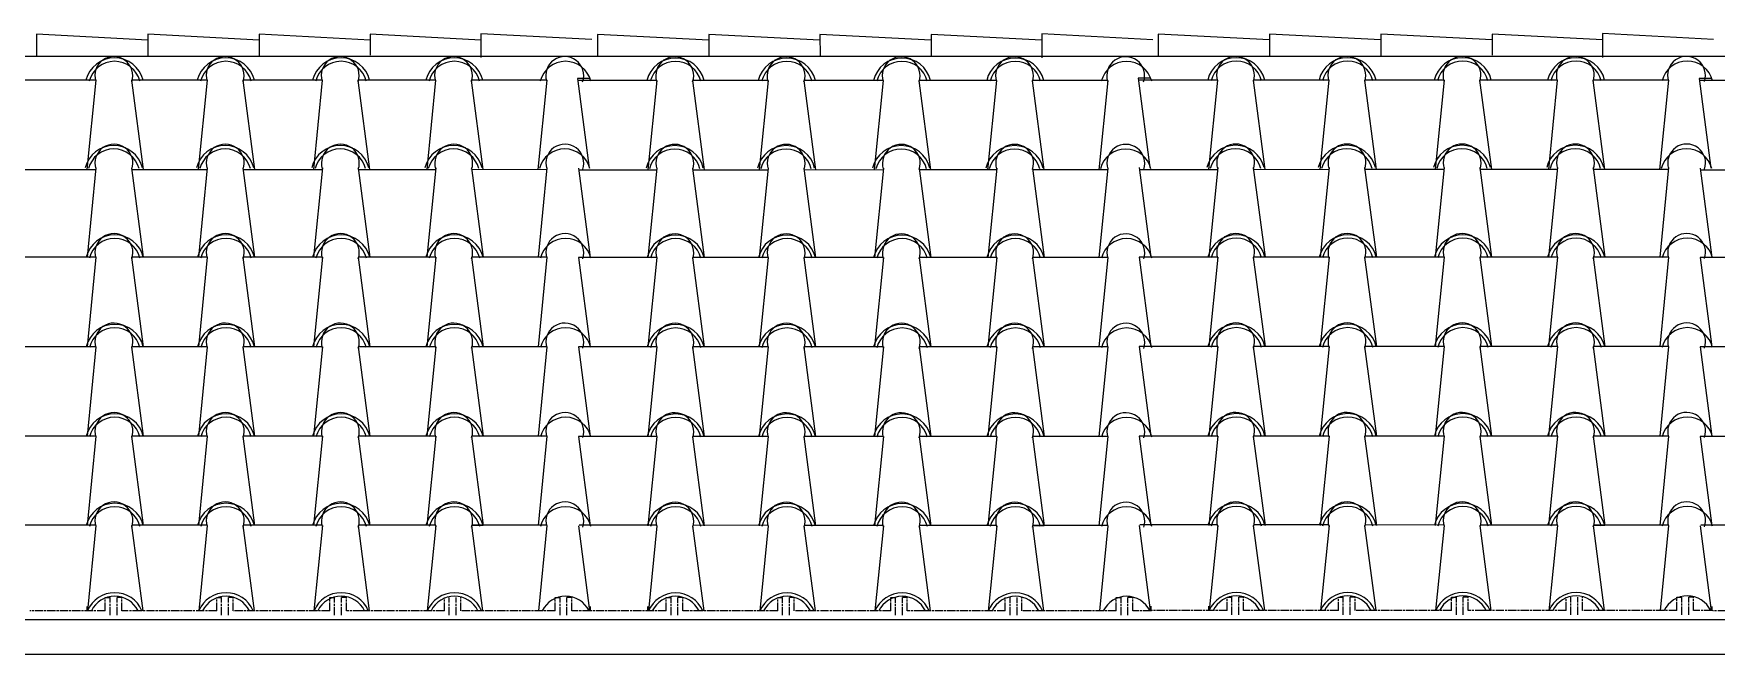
# Model space of a CAD drawing. Header units: millimetres. Extents: x -2768 to 386734, y -140 to 258833.
# Drawn here: x 100874 to 105752, y 153917 to 155718 of the extents above; entities that cross this region are included whole.
import ezdxf

# ---------------------------------------------------------------- set-up
doc = ezdxf.new("R2010")
doc.units = ezdxf.units.MM
doc.linetypes.add('ACAD_ISO08W100', pattern=[36, 24, -3, 6, -3])
for name, color, linetype, lineweight in [('PROIEZIONI', 145, 'Continuous', 5), ('TETTO', 6, 'Continuous', 20), ('TRATTEGGIO_tetto', 1, 'Continuous', 0), ('VARIE', 4, 'Continuous', 13)]:
    doc.layers.add(name, color=color, linetype=linetype, lineweight=lineweight)

msp = doc.modelspace()

# ---------------------------------------------------------------- linework, layer by layer
at = {"layer": 'PROIEZIONI'}
msp.add_line((108555.3, 155652.1), (95655, 155652.1), dxfattribs=at)
at = {"layer": 'TETTO'}
msp.add_line((108555.3, 153916.9), (93501.7, 153916.9), dxfattribs=at)
at = {"layer": 'TRATTEGGIO_tetto'}
for p, q in [((101205.1, 155699.4), (100882.5, 155716.3)), ((100882.5, 155716.3), (100882.5, 155651.3)), ((101527.6, 155699.4), (101205.1, 155716.3)), ((101205.1, 155716.3), (101205.1, 155652.2)), ((101850.2, 155699.3), (101527.6, 155716.2)), ((101527.6, 155716.2), (101527.7, 155652.1)), ((102170.4, 155699.4), (101850.2, 155716.1)), ((101850.2, 155716.1), (101850.2, 155655.1)), ((102170.4, 155717.6), (102170.4, 155648.7)), ((102492, 155700.8), (102170.4, 155717.6)), ((102831, 155698.9), (102508.4, 155715.8)), ((102508.4, 155715.8), (102508.5, 155650.8)), ((103153.5, 155698.8), (102831, 155715.7)), ((102831, 155715.7), (102831, 155651.7)), ((103476.1, 155698.7), (103153.5, 155715.6)), ((103153.5, 155715.6), (103153.6, 155651.6)), ((103796.3, 155698.8), (103476.1, 155715.6)), ((103476.1, 155715.6), (103476.1, 155654.5)), ((103796.3, 155717), (103796.3, 155648.1)), ((104117.9, 155700.2), (103796.3, 155717)), ((104456.3, 155699.9), (104133.8, 155716.8)), ((104133.8, 155716.8), (104133.8, 155651.8)), ((104778.9, 155699.8), (104456.3, 155716.7)), ((104456.3, 155716.7), (104456.4, 155652.6)), ((105101.5, 155699.7), (104778.9, 155716.6)), ((104778.9, 155716.6), (104778.9, 155652.6)), ((105421.7, 155699.8), (105101.4, 155716.5)), ((105101.4, 155716.5), (105101.5, 155655.5)), ((105421.6, 155718), (105421.7, 155649.1)), ((105743.2, 155701.2), (105421.6, 155718)), ((101053.4, 155582.8), (100828.7, 155582.8)), ((101054.5, 155582.8), (101028.7, 155323.3)), ((101191.7, 155582.8), (101157.8, 155582.8)), ((101157.8, 155582.8), (101191.7, 155323.3)), ((101376.1, 155582.8), (101159.7, 155582.8)), ((101377.2, 155582.8), (101351.3, 155323.3)), ((101514.4, 155582.8), (101480.5, 155582.8)), ((101480.5, 155582.8), (101514.4, 155323.3)), ((101709.9, 155582.8), (101482.4, 155582.8)), ((101710.9, 155582.8), (101685.1, 155323.3)), ((101848.1, 155582.8), (101814.3, 155582.8)), ((101814.3, 155582.8), (101848.1, 155323.3)), ((102038.2, 155582.8), (101816.1, 155582.8)), ((102039.3, 155582.8), (102013.5, 155323.3)), ((102176.5, 155582.8), (102142.7, 155582.8)), ((102142.7, 155582.8), (102176.5, 155323.3)), ((102360.6, 155582.8), (102144.5, 155582.8)), ((102361.6, 155582.8), (102335.8, 155323.3)), ((102484.3, 155587.6), (102450.4, 155587.6)), ((102450.4, 155587.6), (102484.3, 155328.1)), ((102679.4, 155582.3), (102454.6, 155582.3)), ((102680.4, 155582.3), (102654.6, 155322.8)), ((102817.6, 155582.3), (102783.8, 155582.3)), ((102783.8, 155582.3), (102817.6, 155322.8)), ((103002, 155582.3), (102785.6, 155582.3)), ((103003.1, 155582.3), (102977.3, 155322.8)), ((103140.3, 155582.3), (103106.4, 155582.3)), ((103106.4, 155582.3), (103140.3, 155322.8)), ((103335.8, 155582.3), (103108.3, 155582.3)), ((103336.9, 155582.3), (103311, 155322.8)), ((103474, 155582.3), (103440.2, 155582.3)), ((103440.2, 155582.3), (103474, 155322.8)), ((103664.2, 155582.3), (103442.1, 155582.3)), ((103665.2, 155582.3), (103639.4, 155322.8)), ((103802.4, 155582.3), (103768.6, 155582.3)), ((103768.6, 155582.3), (103802.4, 155322.8)), ((103986.5, 155582.3), (103770.4, 155582.3)), ((103987.6, 155582.3), (103961.7, 155322.8)), ((104109.6, 155588.6), (104075.8, 155588.6)), ((104075.8, 155588.6), (104109.7, 155329.1)), ((104304.7, 155583.3), (104079.9, 155583.3)), ((104305.8, 155583.3), (104279.9, 155323.8)), ((104443, 155583.3), (104409.1, 155583.3)), ((104409.1, 155583.3), (104443, 155323.8)), ((104627.4, 155583.3), (104411, 155583.3)), ((104628.5, 155583.3), (104602.6, 155323.8)), ((104765.6, 155583.3), (104731.8, 155583.3)), ((104731.8, 155583.3), (104765.7, 155323.8)), ((104961.1, 155583.3), (104733.7, 155583.3)), ((104962.2, 155583.3), (104936.3, 155323.8)), ((105099.4, 155583.3), (105065.5, 155583.3)), ((105065.5, 155583.3), (105099.4, 155323.8)), ((105289.5, 155583.3), (105067.4, 155583.3)), ((105290.6, 155583.3), (105264.7, 155323.8)), ((105427.8, 155583.3), (105393.9, 155583.3)), ((105393.9, 155583.3), (105427.8, 155323.8)), ((105611.8, 155583.3), (105395.8, 155583.3)), ((105612.9, 155583.3), (105587.1, 155323.8)), ((105735.7, 155587.5), (105701.9, 155587.5)), ((105701.9, 155587.5), (105735.8, 155328)), ((105930.8, 155582.2), (105706, 155582.2)), ((101054.3, 155322.7), (100828, 155322.5)), ((101054.9, 155328.6), (101029.1, 155069.1)), ((101158.3, 155328.6), (101192.1, 155069.1)), ((101377, 155322.8), (101159, 155322.7)), ((101377.6, 155328.6), (101351.8, 155069.1)), ((101480.9, 155328.6), (101514.8, 155069.1)), ((101710.8, 155323), (101481.7, 155322.9)), ((101711.3, 155328.6), (101685.5, 155069.1)), ((101814.7, 155328.6), (101848.5, 155069.1)), ((102039.2, 155323.2), (101815.4, 155323.1)), ((102039.7, 155328.6), (102013.9, 155069.1)), ((102143.1, 155328.6), (102176.9, 155069.1)), ((102361.5, 155323.4), (102143.8, 155323.2)), ((102362.1, 155328.6), (102336.2, 155069.1)), ((102453.1, 155328.1), (102487, 155068.6)), ((102680.3, 155322.1), (102453.9, 155322)), ((102680.8, 155328.1), (102655, 155068.6)), ((102784.2, 155328.1), (102818, 155068.6)), ((103003, 155322.3), (102785, 155322.2)), ((103003.5, 155328.1), (102977.7, 155068.6)), ((103106.9, 155328.1), (103140.7, 155068.6)), ((103336.7, 155322.5), (103107.6, 155322.3)), ((103337.3, 155328.1), (103311.4, 155068.6)), ((103440.6, 155328.1), (103474.5, 155068.6)), ((103665.1, 155322.6), (103441.3, 155322.5)), ((103665.7, 155328.1), (103639.8, 155068.6)), ((103769, 155328.1), (103802.9, 155068.6)), ((103987.4, 155322.8), (103769.7, 155322.7)), ((103988, 155328.1), (103962.1, 155068.6)), ((104078.5, 155329.1), (104112.3, 155069.6)), ((104305.6, 155323.1), (104079.3, 155323)), ((104306.2, 155329.1), (104280.3, 155069.6)), ((104409.5, 155329.1), (104443.4, 155069.6)), ((104628.3, 155323.3), (104410.3, 155323.1)), ((104628.9, 155329.1), (104603, 155069.6)), ((104732.2, 155329.1), (104766.1, 155069.6)), ((104962.1, 155323.4), (104733, 155323.3)), ((104962.6, 155329.1), (104936.8, 155069.6)), ((105065.9, 155329.1), (105099.8, 155069.6)), ((105290.5, 155323.6), (105066.7, 155323.5)), ((105291, 155329.1), (105265.2, 155069.6)), ((105394.3, 155329.1), (105428.2, 155069.6)), ((105612.8, 155323.8), (105395, 155323.7)), ((105613.3, 155329.1), (105587.5, 155069.6)), ((105704.6, 155328), (105738.4, 155068.5)), ((105931.7, 155322), (105705.4, 155321.9)), ((101053.8, 155069.1), (100829.1, 155069.1)), ((101054.9, 155069.1), (101029.1, 154809.6)), ((101192.1, 155069.1), (101158.3, 155069.1)), ((101158.3, 155069.1), (101192.1, 154809.6)), ((101376.5, 155069.1), (101160.1, 155069.1)), ((101377.6, 155069.1), (101351.8, 154809.6)), ((101514.8, 155069.1), (101480.9, 155069.1)), ((101480.9, 155069.1), (101514.8, 154809.6)), ((101710.3, 155069.1), (101482.8, 155069.1)), ((101711.3, 155069.1), (101685.5, 154809.6)), ((101848.5, 155069.1), (101814.7, 155069.1)), ((101814.7, 155069.1), (101848.5, 154809.6)), ((102038.7, 155069.1), (101816.6, 155069.1)), ((102039.7, 155069.1), (102013.9, 154809.6)), ((102176.9, 155069.1), (102143.1, 155069.1)), ((102143.1, 155069.1), (102176.9, 154809.6)), ((102361, 155069.1), (102144.9, 155069.1)), ((102362.1, 155069.1), (102336.2, 154809.6)), ((102487, 155068.6), (102453.1, 155068.6)), ((102453.1, 155068.6), (102487, 154809)), ((102679.8, 155068.6), (102455, 155068.6)), ((102680.8, 155068.6), (102655, 154809)), ((102818, 155068.6), (102784.2, 155068.6)), ((102784.2, 155068.6), (102818, 154809)), ((103002.4, 155068.6), (102786.1, 155068.6)), ((103003.5, 155068.6), (102977.7, 154809)), ((103140.7, 155068.6), (103106.9, 155068.6)), ((103106.9, 155068.6), (103140.7, 154809)), ((103336.2, 155068.6), (103108.7, 155068.6)), ((103337.3, 155068.6), (103311.4, 154809)), ((103474.4, 155068.6), (103440.6, 155068.6)), ((103440.6, 155068.6), (103474.5, 154809)), ((103664.6, 155068.6), (103442.5, 155068.6)), ((103665.7, 155068.6), (103639.8, 154809)), ((103802.8, 155068.6), (103769, 155068.6)), ((103769, 155068.6), (103802.9, 154809)), ((103986.9, 155068.6), (103770.9, 155068.6)), ((103988, 155068.6), (103962.1, 154809)), ((104112.3, 155069.6), (104078.5, 155069.6)), ((104078.5, 155069.6), (104112.3, 154810)), ((104305.1, 155069.6), (104080.3, 155069.6)), ((104306.2, 155069.6), (104280.3, 154810)), ((104443.4, 155069.6), (104409.5, 155069.6)), ((104409.5, 155069.6), (104443.4, 154810)), ((104627.8, 155069.6), (104411.4, 155069.6)), ((104628.9, 155069.6), (104603, 154810)), ((104766.1, 155069.6), (104732.2, 155069.6)), ((104732.2, 155069.6), (104766.1, 154810)), ((104961.5, 155069.6), (104734.1, 155069.6)), ((104962.6, 155069.6), (104936.8, 154810)), ((105099.8, 155069.6), (105065.9, 155069.6)), ((105065.9, 155069.6), (105099.8, 154810)), ((105289.9, 155069.6), (105067.8, 155069.6)), ((105291, 155069.6), (105265.2, 154810)), ((105428.2, 155069.6), (105394.3, 155069.6)), ((105394.3, 155069.6), (105428.2, 154810)), ((105612.2, 155069.6), (105396.2, 155069.6)), ((105613.3, 155069.6), (105587.5, 154810)), ((105738.4, 155068.5), (105704.6, 155068.5)), ((105704.6, 155068.5), (105738.4, 154808.9)), ((105931.2, 155068.5), (105706.4, 155068.5)), ((101053.8, 154809.6), (100829.1, 154809.6)), ((101054.9, 154809.6), (101029.1, 154550.1)), ((101192.1, 154809.6), (101158.3, 154809.6)), ((101158.3, 154809.6), (101192.1, 154550.1)), ((101376.5, 154809.6), (101160.1, 154809.6)), ((101377.6, 154809.6), (101351.8, 154550.1)), ((101514.8, 154809.6), (101480.9, 154809.6)), ((101480.9, 154809.6), (101514.8, 154550.1)), ((101710.3, 154809.6), (101482.8, 154809.6)), ((101711.3, 154809.6), (101685.5, 154550.1)), ((101848.5, 154809.6), (101814.7, 154809.6)), ((101814.7, 154809.6), (101848.5, 154550.1)), ((102038.7, 154809.6), (101816.6, 154809.6)), ((102039.7, 154809.6), (102013.9, 154550.1)), ((102176.9, 154809.6), (102143.1, 154809.6)), ((102143.1, 154809.6), (102176.9, 154550.1)), ((102361, 154809.6), (102144.9, 154809.6)), ((102362.1, 154809.6), (102336.2, 154550.1)), ((102487, 154809), (102453.1, 154809)), ((102453.1, 154809), (102487, 154549.5)), ((102679.8, 154809), (102455, 154809)), ((102680.8, 154809), (102655, 154549.5)), ((102818, 154809), (102784.2, 154809)), ((102784.2, 154809), (102818, 154549.5)), ((103002.4, 154809), (102786.1, 154809)), ((103003.5, 154809), (102977.7, 154549.5)), ((103140.7, 154809), (103106.9, 154809)), ((103106.9, 154809), (103140.7, 154549.5)), ((103336.2, 154809), (103108.7, 154809)), ((103337.3, 154809), (103311.4, 154549.5)), ((103474.4, 154809), (103440.6, 154809)), ((103440.6, 154809), (103474.5, 154549.5)), ((103664.6, 154809), (103442.5, 154809)), ((103665.7, 154809), (103639.8, 154549.5)), ((103802.8, 154809), (103769, 154809)), ((103769, 154809), (103802.9, 154549.5)), ((103986.9, 154809), (103770.9, 154809)), ((103988, 154809), (103962.1, 154549.5)), ((104112.3, 154810), (104078.5, 154810)), ((104078.5, 154810), (104112.3, 154550.5)), ((104305.1, 154810), (104080.3, 154810)), ((104306.2, 154810), (104280.3, 154550.5)), ((104443.4, 154810), (104409.5, 154810)), ((104409.5, 154810), (104443.4, 154550.5)), ((104627.8, 154810), (104411.4, 154810)), ((104628.9, 154810), (104603, 154550.5)), ((104766.1, 154810), (104732.2, 154810)), ((104732.2, 154810), (104766.1, 154550.5)), ((104961.5, 154810), (104734.1, 154810)), ((104962.6, 154810), (104936.8, 154550.5)), ((105099.8, 154810), (105065.9, 154810)), ((105065.9, 154810), (105099.8, 154550.5)), ((105289.9, 154810), (105067.8, 154810)), ((105291, 154810), (105265.2, 154550.5)), ((105428.2, 154810), (105394.3, 154810)), ((105394.3, 154810), (105428.2, 154550.5)), ((105612.2, 154810), (105396.2, 154810)), ((105613.3, 154810), (105587.5, 154550.5)), ((105738.4, 154808.9), (105704.6, 154808.9)), ((105704.6, 154808.9), (105738.4, 154549.4)), ((105931.2, 154808.9), (105706.4, 154808.9)), ((101053.8, 154550.1), (100829.1, 154550.1)), ((101054.9, 154550.1), (101029.1, 154290.5)), ((101192.1, 154550.1), (101158.3, 154550.1)), ((101158.3, 154550.1), (101192.1, 154290.5)), ((101376.5, 154550.1), (101160.1, 154550.1)), ((101377.6, 154550.1), (101351.8, 154290.5)), ((101514.8, 154550.1), (101480.9, 154550.1)), ((101480.9, 154550.1), (101514.8, 154290.5)), ((101710.3, 154550.1), (101482.8, 154550.1)), ((101711.3, 154550.1), (101685.5, 154290.5)), ((101848.5, 154550.1), (101814.7, 154550.1)), ((101814.7, 154550.1), (101848.5, 154290.5)), ((102038.7, 154550.1), (101816.6, 154550.1)), ((102039.7, 154550.1), (102013.9, 154290.5)), ((102176.9, 154550.1), (102143.1, 154550.1)), ((102143.1, 154550.1), (102176.9, 154290.5)), ((102361, 154550.1), (102144.9, 154550.1)), ((102362.1, 154550.1), (102336.2, 154290.5)), ((102487, 154549.5), (102453.1, 154549.5)), ((102453.1, 154549.5), (102487, 154290)), ((102679.8, 154549.5), (102455, 154549.5)), ((102680.8, 154549.5), (102655, 154290)), ((102818, 154549.5), (102784.2, 154549.5)), ((102784.2, 154549.5), (102818, 154290)), ((103002.4, 154549.5), (102786.1, 154549.5)), ((103003.5, 154549.5), (102977.7, 154290)), ((103140.7, 154549.5), (103106.9, 154549.5)), ((103106.9, 154549.5), (103140.7, 154290)), ((103336.2, 154549.5), (103108.7, 154549.5)), ((103337.3, 154549.5), (103311.4, 154290)), ((103474.4, 154549.5), (103440.6, 154549.5)), ((103440.6, 154549.5), (103474.5, 154290)), ((103664.6, 154549.5), (103442.5, 154549.5)), ((103665.7, 154549.5), (103639.8, 154290)), ((103802.8, 154549.5), (103769, 154549.5)), ((103769, 154549.5), (103802.9, 154290)), ((103986.9, 154549.5), (103770.9, 154549.5)), ((103988, 154549.5), (103962.1, 154290)), ((104112.3, 154550.5), (104078.5, 154550.5)), ((104078.5, 154550.5), (104112.3, 154291)), ((104305.1, 154550.5), (104080.3, 154550.5)), ((104306.2, 154550.5), (104280.3, 154291)), ((104443.4, 154550.5), (104409.5, 154550.5)), ((104409.5, 154550.5), (104443.4, 154291)), ((104627.8, 154550.5), (104411.4, 154550.5)), ((104628.9, 154550.5), (104603, 154291)), ((104766.1, 154550.5), (104732.2, 154550.5)), ((104732.2, 154550.5), (104766.1, 154291)), ((104961.5, 154550.5), (104734.1, 154550.5)), ((104962.6, 154550.5), (104936.8, 154291)), ((105099.8, 154550.5), (105065.9, 154550.5)), ((105065.9, 154550.5), (105099.8, 154291)), ((105289.9, 154550.5), (105067.8, 154550.5)), ((105291, 154550.5), (105265.2, 154291)), ((105428.2, 154550.5), (105394.3, 154550.5)), ((105394.3, 154550.5), (105428.2, 154291)), ((105612.2, 154550.5), (105396.2, 154550.5)), ((105613.3, 154550.5), (105587.5, 154291)), ((105738.4, 154549.4), (105704.6, 154549.4)), ((105704.6, 154549.4), (105738.4, 154289.9)), ((105931.2, 154549.4), (105706.4, 154549.4)), ((101053.5, 154292), (100829.5, 154292.2)), ((101054.9, 154290.5), (101030.3, 154043.5)), ((101158.3, 154290.5), (101190.5, 154043.5)), ((101376.2, 154291.9), (101160.5, 154292)), ((101377.6, 154290.5), (101353, 154043.5)), ((101480.9, 154290.5), (101513.2, 154043.5)), ((101710, 154291.7), (101483.1, 154291.8)), ((101711.3, 154290.5), (101686.7, 154043.5)), ((101814.7, 154290.5), (101846.9, 154043.5)), ((102038.4, 154291.5), (101816.8, 154291.7)), ((102039.7, 154290.5), (102015.1, 154042.9)), ((102176.9, 154290.5), (102143.1, 154290.5)), ((102143.1, 154290.5), (102175.3, 154043.5)), ((102360.8, 154291.4), (102145.2, 154291.5)), ((102362.1, 154290.5), (102337.4, 154043.5)), ((102453.1, 154290), (102485.3, 154043)), ((102679.4, 154291.5), (102455.4, 154291.6)), ((102680.8, 154290), (102656.2, 154043)), ((102784.2, 154290), (102816.4, 154043)), ((103002.1, 154291.3), (102786.4, 154291.4)), ((103003.5, 154290), (102978.9, 154043)), ((103106.9, 154290), (103139.1, 154043)), ((103335.9, 154291.2), (103109, 154291.3)), ((103337.3, 154290), (103312.7, 154043)), ((103440.6, 154290), (103472.8, 154043)), ((103664.3, 154291), (103442.7, 154291.1)), ((103665.7, 154290), (103641, 154042.3)), ((103802.8, 154290), (103769, 154290)), ((103769, 154290), (103801.2, 154043)), ((103986.7, 154290.8), (103771.1, 154290.9)), ((103988, 154290), (103963.4, 154043)), ((104078.5, 154291), (104110.7, 154044)), ((104304.8, 154292.5), (104080.7, 154292.6)), ((104306.2, 154291), (104281.6, 154044)), ((104409.5, 154291), (104441.8, 154044)), ((104627.5, 154292.3), (104411.8, 154292.4)), ((104628.9, 154291), (104604.3, 154044)), ((104732.2, 154291), (104764.4, 154044)), ((104961.3, 154292.1), (104734.4, 154292.3)), ((104962.6, 154291), (104938, 154044)), ((105065.9, 154291), (105098.2, 154044)), ((105289.7, 154292), (105068.1, 154292.1)), ((105291, 154291), (105266.3, 154043.3)), ((105428.2, 154291), (105394.3, 154291)), ((105394.3, 154291), (105426.6, 154044)), ((105612, 154291.8), (105396.4, 154291.9)), ((105613.3, 154291), (105588.7, 154044)), ((105704.6, 154289.9), (105736.8, 154042.9)), ((105930.9, 154291.4), (105706.8, 154291.5)), ((101029.1, 154043.5), (101029.1, 154056)), ((102487, 154055.5), (102487, 154043)), ((102655, 154043), (102655, 154055.5)), ((104112.3, 154056.5), (104112.3, 154044)), ((104280.3, 154044), (104280.3, 154056.5)), ((105738.4, 154055.4), (105738.4, 154042.9))]:
    msp.add_line(p, q, dxfattribs=at)
at = {"layer": 'TRATTEGGIO_tetto', "linetype": 'ACAD_ISO08W100'}
for p, q in [((101082, 154043.5), (101082, 154082)), ((101082, 154082), (101096, 154082)), ((101096, 154031), (101096, 154082)), ((101116, 154031), (101116, 154082)), ((101130, 154082), (101116, 154082)), ((101130, 154043.5), (101130, 154082)), ((101405, 154043.5), (101405, 154082)), ((101405, 154082), (101419, 154082)), ((101419, 154031), (101419, 154082)), ((101439, 154031), (101439, 154082)), ((101453, 154082), (101439, 154082)), ((101453, 154043.5), (101453, 154082)), ((101732.7, 154043.5), (101732.7, 154082)), ((101732.7, 154082), (101746.7, 154082)), ((101746.7, 154031), (101746.7, 154082)), ((101766.7, 154031), (101766.7, 154082)), ((101780.7, 154082), (101766.7, 154082)), ((101780.7, 154043.5), (101780.7, 154082)), ((102064.7, 154043.5), (102064.7, 154082)), ((102078.7, 154031), (102078.7, 154082)), ((102098.7, 154031), (102098.7, 154082)), ((102112.7, 154043.5), (102112.7, 154082)), ((102386.1, 154043.5), (102386.1, 154082)), ((102386.1, 154082), (102400.1, 154082)), ((102400.1, 154031), (102400.1, 154082)), ((102420.1, 154031), (102420.1, 154082)), ((102434.1, 154082), (102420.1, 154082)), ((102434.1, 154043.5), (102434.1, 154082)), ((102707.9, 154043), (102707.9, 154081.5)), ((102707.9, 154081.5), (102721.9, 154081.5)), ((102721.9, 154030.5), (102721.9, 154081.5)), ((102741.9, 154030.5), (102741.9, 154081.5)), ((102755.9, 154081.5), (102741.9, 154081.5)), ((102755.9, 154043), (102755.9, 154081.5)), ((103030.9, 154043), (103030.9, 154081.5)), ((103030.9, 154081.5), (103044.9, 154081.5)), ((103044.9, 154030.5), (103044.9, 154081.5)), ((103064.9, 154030.5), (103064.9, 154081.5)), ((103078.9, 154081.5), (103064.9, 154081.5)), ((103078.9, 154043), (103078.9, 154081.5)), ((103358.6, 154043), (103358.6, 154081.5)), ((103358.6, 154081.5), (103372.6, 154081.5)), ((103372.6, 154030.5), (103372.6, 154081.5)), ((103392.6, 154030.5), (103392.6, 154081.5)), ((103406.6, 154081.5), (103392.6, 154081.5)), ((103406.6, 154043), (103406.6, 154081.5)), ((103690.6, 154043), (103690.6, 154081.5)), ((103704.6, 154030.5), (103704.6, 154081.5)), ((103724.6, 154030.5), (103724.6, 154081.5)), ((103738.6, 154043), (103738.6, 154081.5)), ((104012, 154043), (104012, 154081.5)), ((104012, 154081.5), (104026, 154081.5)), ((104026, 154030.5), (104026, 154081.5)), ((104046, 154030.5), (104046, 154081.5)), ((104060, 154081.5), (104046, 154081.5)), ((104060, 154043), (104060, 154081.5)), ((104333.3, 154044), (104333.3, 154082.5)), ((104333.3, 154082.5), (104347.3, 154082.5)), ((104347.3, 154031.5), (104347.3, 154082.5)), ((104367.3, 154031.5), (104367.3, 154082.5)), ((104381.3, 154082.5), (104367.3, 154082.5)), ((104381.3, 154044), (104381.3, 154082.5)), ((104656.3, 154044), (104656.3, 154082.5)), ((104656.3, 154082.5), (104670.3, 154082.5)), ((104670.3, 154031.5), (104670.3, 154082.5)), ((104690.3, 154031.5), (104690.3, 154082.5)), ((104704.3, 154082.5), (104690.3, 154082.5)), ((104704.3, 154044), (104704.3, 154082.5)), ((104984, 154044), (104984, 154082.5)), ((104984, 154082.5), (104998, 154082.5)), ((104998, 154031.5), (104998, 154082.5)), ((105018, 154031.5), (105018, 154082.5)), ((105032, 154082.5), (105018, 154082.5)), ((105032, 154044), (105032, 154082.5)), ((105316, 154044), (105316, 154082.5)), ((105330, 154031.5), (105330, 154082.5)), ((105350, 154031.5), (105350, 154082.5)), ((105364, 154044), (105364, 154082.5)), ((105637.4, 154044), (105637.4, 154082.5)), ((105637.4, 154082.5), (105651.4, 154082.5)), ((105651.4, 154031.5), (105651.4, 154082.5)), ((105671.4, 154031.5), (105671.4, 154082.5)), ((105685.4, 154082.5), (105671.4, 154082.5)), ((105685.4, 154044), (105685.4, 154082.5)), ((101082, 154043.5), (100863.5, 154043.5)), ((101184.7, 154043.5), (101130, 154043.5)), ((101405, 154043.5), (101184.7, 154043.5)), ((101516.2, 154043.5), (101453, 154043.5)), ((101732.7, 154043.5), (101514.2, 154043.5)), ((101824.8, 154043.5), (101780.7, 154043.5)), ((102064.7, 154043.5), (101824.8, 154043.5)), ((102175.9, 154043.5), (102112.7, 154043.5)), ((102386.1, 154043.5), (102173.9, 154043.5)), ((102488.8, 154043.5), (102434.1, 154043.5)), ((102707.9, 154043), (102489.4, 154043)), ((102810.7, 154043), (102755.9, 154043)), ((103030.9, 154043), (102810.7, 154043)), ((103142.1, 154043), (103078.9, 154043)), ((103358.6, 154043), (103140.1, 154043)), ((103450.8, 154043), (103406.6, 154043)), ((103690.6, 154043), (103450.8, 154043)), ((103801.8, 154043), (103738.6, 154043)), ((104012, 154043), (103799.8, 154043)), ((104114.7, 154043), (104060, 154043)), ((104333.3, 154044), (104114.8, 154044)), ((104436, 154044), (104381.3, 154044)), ((104656.3, 154044), (104436, 154044)), ((104767.5, 154044), (104704.3, 154044)), ((104984, 154044), (104765.5, 154044)), ((105076.1, 154044), (105032, 154044)), ((105316, 154044), (105076.1, 154044)), ((105427.2, 154044), (105364, 154044)), ((105637.4, 154044), (105425.2, 154044)), ((105740.1, 154044), (105685.4, 154044)), ((105959.4, 154042.9), (105740.9, 154042.9))]:
    msp.add_line(p, q, dxfattribs=at)
at = {"layer": 'TRATTEGGIO_tetto'}
for centre, radius, start, end in [((101108.8, 155562.4), 85.3, 13.8366, 166.1634), ((101108.8, 155562.4), 75.3, 13.8366, 166.1634), ((101106.6, 155596.5), 54.9, 340.8887, 197.4265), ((101431.5, 155562.4), 85.3, 13.8366, 166.1634), ((101431.5, 155562.4), 75.3, 13.8366, 166.1634), ((101429.3, 155596.5), 54.9, 340.8887, 197.4265), ((101765.3, 155562.4), 85.3, 13.8366, 166.1634), ((101765.3, 155562.4), 75.3, 13.8366, 166.1634), ((101763, 155596.5), 54.9, 340.8887, 197.4265), ((102093.7, 155562.4), 85.3, 13.8366, 166.1634), ((102093.7, 155562.4), 75.3, 13.8366, 166.1634), ((102091.4, 155596.5), 54.9, 340.8887, 197.4265), ((102416, 155562.4), 75.3, 13.8366, 166.1634), ((102413.7, 155596.5), 54.9, 340.8887, 197.4265), ((102734.8, 155561.9), 85.3, 13.8366, 166.1634), ((102734.8, 155561.9), 75.3, 13.8366, 166.1634), ((102732.5, 155595.9), 54.9, 340.8887, 197.4265), ((103057.4, 155561.9), 85.3, 13.8366, 166.1634), ((103057.4, 155561.9), 75.3, 13.8366, 166.1634), ((103055.2, 155595.9), 54.9, 340.8887, 197.4265), ((103391.2, 155561.9), 85.3, 13.8366, 166.1634), ((103391.2, 155561.9), 75.3, 13.8366, 166.1634), ((103388.9, 155595.9), 54.9, 340.8887, 197.4265), ((103719.6, 155561.9), 85.3, 13.8366, 166.1634), ((103719.6, 155561.9), 75.3, 13.8366, 166.1634), ((103717.3, 155595.9), 54.9, 340.8887, 197.4265), ((104041.9, 155561.9), 75.3, 13.8366, 166.1634), ((104039.6, 155595.9), 54.9, 340.8887, 197.4265), ((104360.1, 155562.9), 85.3, 13.8366, 166.1634), ((104360.1, 155562.9), 75.3, 13.8366, 166.1634), ((104357.8, 155596.9), 54.9, 340.8887, 197.4265), ((104682.8, 155562.9), 85.3, 13.8366, 166.1634), ((104682.8, 155562.9), 75.3, 13.8366, 166.1634), ((104680.5, 155596.9), 54.9, 340.8887, 197.4265), ((105016.5, 155562.9), 85.3, 13.8366, 166.1634), ((105016.5, 155562.9), 75.3, 13.8366, 166.1634), ((105014.3, 155596.9), 54.9, 340.8887, 197.4265), ((105344.9, 155562.9), 85.3, 13.8366, 166.1634), ((105344.9, 155562.9), 75.3, 13.8366, 166.1634), ((105342.7, 155596.9), 54.9, 340.8887, 197.4265), ((105667.2, 155562.9), 75.3, 13.8366, 166.1634), ((105665, 155596.9), 54.9, 340.8887, 197.4265), ((101106.6, 155308.2), 85.3, 13.8366, 166.1634), ((101107, 155342.3), 54.9, 340.8887, 197.4265), ((101429.3, 155308.2), 85.3, 13.8366, 166.1634), ((101429.7, 155342.3), 54.9, 340.8887, 197.4265), ((101763, 155308.2), 85.3, 13.8366, 166.1634), ((101763.4, 155342.3), 54.9, 340.8887, 197.4265), ((102091.4, 155308.2), 85.3, 13.8366, 166.1634), ((102091.8, 155342.3), 54.9, 340.8887, 197.4265), ((102414.1, 155342.3), 54.9, 340.8887, 197.4265), ((102732.5, 155307.7), 85.3, 13.8366, 166.1634), ((102732.9, 155341.7), 54.9, 340.8887, 197.4265), ((103055.2, 155307.7), 85.3, 13.8366, 166.1634), ((103055.6, 155341.7), 54.9, 340.8887, 197.4265), ((103388.9, 155307.7), 85.3, 13.8366, 166.1634), ((103389.3, 155341.7), 54.9, 340.8887, 197.4265), ((103717.3, 155307.7), 85.3, 13.8366, 166.1634), ((103717.7, 155341.7), 54.9, 340.8887, 197.4265), ((104040, 155341.7), 54.9, 340.8887, 197.4265), ((104357.9, 155308.7), 85.3, 13.8366, 166.1634), ((104358.3, 155342.7), 54.9, 340.8887, 197.4265), ((104680.5, 155308.7), 85.3, 13.8366, 166.1634), ((104680.9, 155342.7), 54.9, 340.8887, 197.4265), ((105014.3, 155308.7), 85.3, 13.8366, 166.1634), ((105014.7, 155342.7), 54.9, 340.8887, 197.4265), ((105342.7, 155308.7), 85.3, 13.8366, 166.1634), ((105343.1, 155342.7), 54.9, 340.8887, 197.4265), ((105665.4, 155342.7), 54.9, 340.8887, 197.4265), ((101106.6, 155308.2), 75.3, 13.8366, 166.1634), ((101429.3, 155308.2), 75.3, 13.8366, 166.1634), ((101763, 155308.2), 75.3, 13.8366, 166.1634), ((102091.4, 155308.2), 75.3, 13.8366, 166.1634), ((102413.7, 155308.2), 75.3, 13.8366, 166.1634), ((102732.5, 155307.7), 75.3, 13.8366, 166.1634), ((103055.2, 155307.7), 75.3, 13.8366, 166.1634), ((103388.9, 155307.7), 75.3, 13.8366, 166.1634), ((103717.3, 155307.7), 75.3, 13.8366, 166.1634), ((104039.6, 155307.7), 75.3, 13.8366, 166.1634), ((104357.9, 155308.7), 75.3, 13.8366, 166.1634), ((104680.5, 155308.7), 75.3, 13.8366, 166.1634), ((105014.3, 155308.7), 75.3, 13.8366, 166.1634), ((105342.7, 155308.7), 75.3, 13.8366, 166.1634), ((105665, 155308.7), 75.3, 13.8366, 166.1634), ((101109.3, 155048.7), 85.3, 13.8366, 166.1634), ((101109.3, 155048.7), 75.3, 13.8366, 166.1634), ((101107, 155082.7), 54.9, 340.8887, 197.4265), ((101431.9, 155048.7), 85.3, 13.8366, 166.1634), ((101431.9, 155048.7), 75.3, 13.8366, 166.1634), ((101429.7, 155082.7), 54.9, 340.8887, 197.4265), ((101765.7, 155048.7), 85.3, 13.8366, 166.1634), ((101765.7, 155048.7), 75.3, 13.8366, 166.1634), ((101763.4, 155082.7), 54.9, 340.8887, 197.4265), ((102094.1, 155048.7), 85.3, 13.8366, 166.1634), ((102094.1, 155048.7), 75.3, 13.8366, 166.1634), ((102091.8, 155082.7), 54.9, 340.8887, 197.4265), ((102416.4, 155048.7), 75.3, 13.8366, 166.1634), ((102414.1, 155082.7), 54.9, 340.8887, 197.4265), ((102735.2, 155048.1), 85.3, 13.8366, 166.1634), ((102735.2, 155048.1), 75.3, 13.8366, 166.1634), ((102732.9, 155082.2), 54.9, 340.8887, 197.4265), ((103057.9, 155048.1), 85.3, 13.8366, 166.1634), ((103057.9, 155048.1), 75.3, 13.8366, 166.1634), ((103055.6, 155082.2), 54.9, 340.8887, 197.4265), ((103391.6, 155048.1), 85.3, 13.8366, 166.1634), ((103391.6, 155048.1), 75.3, 13.8366, 166.1634), ((103389.3, 155082.2), 54.9, 340.8887, 197.4265), ((103720, 155048.1), 85.3, 13.8366, 166.1634), ((103720, 155048.1), 75.3, 13.8366, 166.1634), ((103717.7, 155082.2), 54.9, 340.8887, 197.4265), ((104042.3, 155048.1), 75.3, 13.8366, 166.1634), ((104040, 155082.2), 54.9, 340.8887, 197.4265), ((104360.5, 155049.1), 85.3, 13.8366, 166.1634), ((104360.5, 155049.1), 75.3, 13.8366, 166.1634), ((104358.3, 155083.2), 54.9, 340.8887, 197.4265), ((104683.2, 155049.1), 85.3, 13.8366, 166.1634), ((104683.2, 155049.1), 75.3, 13.8366, 166.1634), ((104680.9, 155083.2), 54.9, 340.8887, 197.4265), ((105017, 155049.1), 85.3, 13.8366, 166.1634), ((105017, 155049.1), 75.3, 13.8366, 166.1634), ((105014.7, 155083.2), 54.9, 340.8887, 197.4265), ((105345.3, 155049.1), 85.3, 13.8366, 166.1634), ((105345.3, 155049.1), 75.3, 13.8366, 166.1634), ((105343.1, 155083.2), 54.9, 340.8887, 197.4265), ((105667.7, 155049.1), 75.3, 13.8366, 166.1634), ((105665.4, 155083.2), 54.9, 340.8887, 197.4265), ((101109.3, 154789.2), 85.3, 13.8366, 166.1634), ((101109.3, 154789.2), 75.3, 13.8366, 166.1634), ((101107, 154823.2), 54.9, 340.8887, 197.4265), ((101431.9, 154789.2), 85.3, 13.8366, 166.1634), ((101431.9, 154789.2), 75.3, 13.8366, 166.1634), ((101429.7, 154823.2), 54.9, 340.8887, 197.4265), ((101765.7, 154789.2), 85.3, 13.8366, 166.1634), ((101765.7, 154789.2), 75.3, 13.8366, 166.1634), ((101763.4, 154823.2), 54.9, 340.8887, 197.4265), ((102094.1, 154789.2), 85.3, 13.8366, 166.1634), ((102094.1, 154789.2), 75.3, 13.8366, 166.1634), ((102091.8, 154823.2), 54.9, 340.8887, 197.4265), ((102416.4, 154789.2), 75.3, 13.8366, 166.1634), ((102414.1, 154823.2), 54.9, 340.8887, 197.4265), ((102735.2, 154788.6), 85.3, 13.8366, 166.1634), ((102735.2, 154788.6), 75.3, 13.8366, 166.1634), ((102732.9, 154822.7), 54.9, 340.8887, 197.4265), ((103057.9, 154788.6), 85.3, 13.8366, 166.1634), ((103057.9, 154788.6), 75.3, 13.8366, 166.1634), ((103055.6, 154822.7), 54.9, 340.8887, 197.4265), ((103391.6, 154788.6), 85.3, 13.8366, 166.1634), ((103391.6, 154788.6), 75.3, 13.8366, 166.1634), ((103389.3, 154822.7), 54.9, 340.8887, 197.4265), ((103720, 154788.6), 85.3, 13.8366, 166.1634), ((103720, 154788.6), 75.3, 13.8366, 166.1634), ((103717.7, 154822.7), 54.9, 340.8887, 197.4265), ((104042.3, 154788.6), 75.3, 13.8366, 166.1634), ((104040, 154822.7), 54.9, 340.8887, 197.4265), ((104360.5, 154789.6), 85.3, 13.8366, 166.1634), ((104360.5, 154789.6), 75.3, 13.8366, 166.1634), ((104358.3, 154823.6), 54.9, 340.8887, 197.4265), ((104683.2, 154789.6), 85.3, 13.8366, 166.1634), ((104683.2, 154789.6), 75.3, 13.8366, 166.1634), ((104680.9, 154823.6), 54.9, 340.8887, 197.4265), ((105017, 154789.6), 85.3, 13.8366, 166.1634), ((105017, 154789.6), 75.3, 13.8366, 166.1634), ((105014.7, 154823.6), 54.9, 340.8887, 197.4265), ((105345.3, 154789.6), 85.3, 13.8366, 166.1634), ((105345.3, 154789.6), 75.3, 13.8366, 166.1634), ((105343.1, 154823.6), 54.9, 340.8887, 197.4265), ((105667.7, 154789.6), 75.3, 13.8366, 166.1634), ((105665.4, 154823.6), 54.9, 340.8887, 197.4265), ((101109.3, 154529.7), 85.3, 13.8366, 166.1634), ((101107, 154563.7), 54.9, 340.8887, 197.4265), ((101431.9, 154529.7), 85.3, 13.8366, 166.1634), ((101429.7, 154563.7), 54.9, 340.8887, 197.4265), ((101765.7, 154529.7), 85.3, 13.8366, 166.1634), ((101763.4, 154563.7), 54.9, 340.8887, 197.4265), ((102094.1, 154529.7), 85.3, 13.8366, 166.1634), ((102091.8, 154563.7), 54.9, 340.8887, 197.4265), ((102414.1, 154563.7), 54.9, 340.8887, 197.4265), ((102735.2, 154529.1), 85.3, 13.8366, 166.1634), ((102732.9, 154563.1), 54.9, 340.8887, 197.4265), ((103057.9, 154529.1), 85.3, 13.8366, 166.1634), ((103055.6, 154563.1), 54.9, 340.8887, 197.4265), ((103391.6, 154529.1), 85.3, 13.8366, 166.1634), ((103389.3, 154563.1), 54.9, 340.8887, 197.4265), ((103720, 154529.1), 85.3, 13.8366, 166.1634), ((103717.7, 154563.1), 54.9, 340.8887, 197.4265), ((104040, 154563.1), 54.9, 340.8887, 197.4265), ((104360.5, 154530.1), 85.3, 13.8366, 166.1634), ((104358.3, 154564.1), 54.9, 340.8887, 197.4265), ((104683.2, 154530.1), 85.3, 13.8366, 166.1634), ((104680.9, 154564.1), 54.9, 340.8887, 197.4265), ((105017, 154530.1), 85.3, 13.8366, 166.1634), ((105014.7, 154564.1), 54.9, 340.8887, 197.4265), ((105345.3, 154530.1), 85.3, 13.8366, 166.1634), ((105343.1, 154564.1), 54.9, 340.8887, 197.4265), ((105665.4, 154564.1), 54.9, 340.8887, 197.4265), ((101109.3, 154529.7), 75.3, 13.8366, 166.1634), ((101431.9, 154529.7), 75.3, 13.8366, 166.1634), ((101765.7, 154529.7), 75.3, 13.8366, 166.1634), ((102094.1, 154529.7), 75.3, 13.8366, 166.1634), ((102416.4, 154529.7), 75.3, 13.8366, 166.1634), ((102735.2, 154529.1), 75.3, 13.8366, 166.1634), ((103057.9, 154529.1), 75.3, 13.8366, 166.1634), ((103391.6, 154529.1), 75.3, 13.8366, 166.1634), ((103720, 154529.1), 75.3, 13.8366, 166.1634), ((104042.3, 154529.1), 75.3, 13.8366, 166.1634), ((104360.5, 154530.1), 75.3, 13.8366, 166.1634), ((104683.2, 154530.1), 75.3, 13.8366, 166.1634), ((105017, 154530.1), 75.3, 13.8366, 166.1634), ((105345.3, 154530.1), 75.3, 13.8366, 166.1634), ((105667.7, 154530.1), 75.3, 13.8366, 166.1634), ((101109.3, 154270.1), 85.3, 13.8366, 166.1634), ((101109.3, 154270.1), 75.3, 13.8366, 166.1634), ((101107, 154304.2), 54.9, 340.8887, 197.4265), ((101431.9, 154270.1), 85.3, 13.8366, 166.1634), ((101431.9, 154270.1), 75.3, 13.8366, 166.1634), ((101429.7, 154304.2), 54.9, 340.8887, 197.4265), ((101765.7, 154270.1), 85.3, 13.8366, 166.1634), ((101765.7, 154270.1), 75.3, 13.8366, 166.1634), ((101763.4, 154304.2), 54.9, 340.8887, 197.4265), ((102094.1, 154270.1), 85.3, 13.8366, 166.1634), ((102094.1, 154270.1), 75.3, 13.8366, 166.1634), ((102091.8, 154304.2), 54.9, 340.8887, 197.4265), ((102416.4, 154270.1), 75.3, 13.8366, 166.1634), ((102414.1, 154304.2), 54.9, 340.8887, 197.4265), ((102735.2, 154269.6), 85.3, 13.8366, 166.1634), ((102735.2, 154269.6), 75.3, 13.8366, 166.1634), ((102732.9, 154303.6), 54.9, 340.8887, 197.4265), ((103057.9, 154269.6), 85.3, 13.8366, 166.1634), ((103057.9, 154269.6), 75.3, 13.8366, 166.1634), ((103055.6, 154303.6), 54.9, 340.8887, 197.4265), ((103391.6, 154269.6), 85.3, 13.8366, 166.1634), ((103391.6, 154269.6), 75.3, 13.8366, 166.1634), ((103389.3, 154303.6), 54.9, 340.8887, 197.4265), ((103720, 154269.6), 85.3, 13.8366, 166.1634), ((103720, 154269.6), 75.3, 13.8366, 166.1634), ((103717.7, 154303.6), 54.9, 340.8887, 197.4265), ((104042.3, 154269.6), 75.3, 13.8366, 166.1634), ((104040, 154303.6), 54.9, 340.8887, 197.4265), ((104360.5, 154270.6), 85.3, 13.8366, 166.1634), ((104360.5, 154270.6), 75.3, 13.8366, 166.1634), ((104358.3, 154304.6), 54.9, 340.8887, 197.4265), ((104683.2, 154270.6), 85.3, 13.8366, 166.1634), ((104683.2, 154270.6), 75.3, 13.8366, 166.1634), ((104680.9, 154304.6), 54.9, 340.8887, 197.4265), ((105017, 154270.6), 85.3, 13.8366, 166.1634), ((105017, 154270.6), 75.3, 13.8366, 166.1634), ((105014.7, 154304.6), 54.9, 340.8887, 197.4265), ((105345.3, 154270.6), 85.3, 13.8366, 166.1634), ((105345.3, 154270.6), 75.3, 13.8366, 166.1634), ((105343.1, 154304.6), 54.9, 340.8887, 197.4265), ((105667.7, 154270.6), 75.3, 13.8366, 166.1634), ((105665.4, 154304.6), 54.9, 340.8887, 197.4265), ((101109.3, 154010.6), 85.3, 22.6842, 157.3158), ((101109.3, 154010.6), 75.3, 25.9026, 154.0974), ((101431.9, 154010.6), 85.3, 22.6842, 157.3158), ((101431.9, 154010.6), 75.3, 25.9026, 154.0974), ((101765.7, 154010.6), 85.3, 22.6842, 157.3158), ((101765.7, 154010.6), 75.3, 25.9026, 154.0974), ((102094.1, 154010.6), 85.3, 22.6837, 157.797), ((102094.1, 154010.6), 75.3, 25.902, 154.0979), ((102416.4, 154010.6), 75.3, 25.9026, 154.098), ((102735.2, 154010.1), 85.3, 22.6842, 157.3158), ((102735.2, 154010.1), 75.3, 25.9026, 154.0974), ((103057.9, 154010.1), 85.3, 22.6842, 157.3158), ((103057.9, 154010.1), 75.3, 25.9026, 154.0974), ((103391.6, 154010.1), 85.3, 22.6842, 157.3158), ((103391.6, 154010.1), 75.3, 25.9026, 154.0974), ((103720, 154010.1), 85.3, 22.6837, 157.797), ((103720, 154010.1), 75.3, 25.902, 154.0979), ((104042.3, 154010.1), 75.3, 25.9026, 154.098), ((104360.5, 154011.1), 85.3, 22.6842, 157.3158), ((104360.5, 154011.1), 75.3, 25.9026, 154.0974), ((104683.2, 154011.1), 85.3, 22.6842, 157.3158), ((104683.2, 154011.1), 75.3, 25.9026, 154.0974), ((105017, 154011.1), 85.3, 22.6842, 157.3158), ((105017, 154011.1), 75.3, 25.9026, 154.0974), ((105345.3, 154011.1), 85.3, 22.6837, 157.797), ((105345.3, 154011.1), 75.3, 25.902, 154.0979), ((105667.7, 154011.1), 75.3, 25.9026, 154.098)]:
    msp.add_arc(centre, radius, start, end, dxfattribs=at)
at = {"layer": 'VARIE', "ltscale": 0.13}
msp.add_line((108555.3, 154016.9), (93501.7, 154016.9), dxfattribs=at)

doc.saveas('drawing.dxf')
